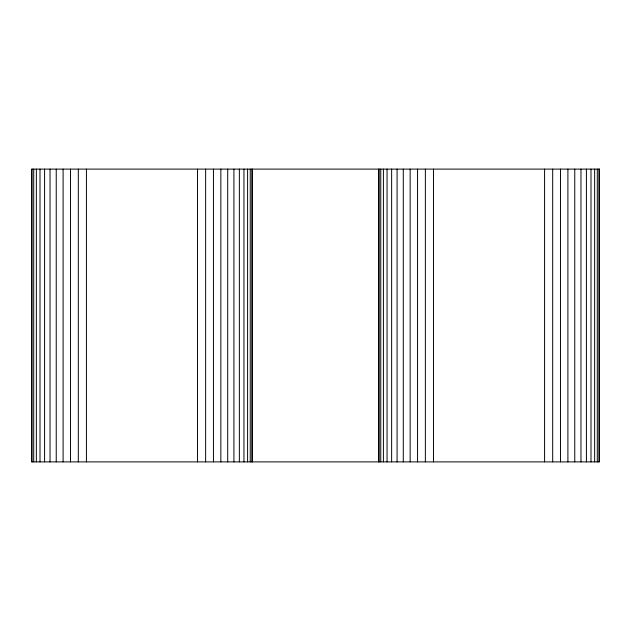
<?xml version="1.0" encoding="UTF-8"?>
<svg xmlns="http://www.w3.org/2000/svg" width="631" height="631" viewBox="0 0 631 631"><rect width="100%" height="100%" fill="white"/><g stroke="black" fill="none" stroke-linecap="round" stroke-linejoin="round"><path stroke-width="0.95" d="M598.914 169.108L598.914 461.892M597.297 169.108L597.297 461.892M594.647 169.108L594.647 461.892M590.995 169.108L590.995 461.892M586.412 169.108L586.412 461.892M580.97 169.108L580.97 461.892M574.762 169.108L574.762 461.892M567.9 169.108L567.9 461.892M560.494 169.108L560.494 461.892M552.685 169.108L552.685 461.892M544.585 169.108L544.585 461.892M433.465 169.108L433.465 461.892M425.365 169.108L425.365 461.892M417.556 169.108L417.556 461.892M410.15 169.108L410.15 461.892M403.288 169.108L403.288 461.892M397.08 169.108L397.08 461.892M391.638 169.108L391.638 461.892M387.055 169.108L387.055 461.892M383.403 169.108L383.403 461.892M380.753 169.108L380.753 461.892M379.136 169.108L379.136 461.892M378.6 169.108L378.6 461.892M252.4 169.108L252.4 461.892M251.864 169.108L251.864 461.892M250.247 169.108L250.247 461.892M247.597 169.108L247.597 461.892M243.945 169.108L243.945 461.892M239.362 169.108L239.362 461.892M233.92 169.108L233.92 461.892M227.712 169.108L227.712 461.892M220.85 169.108L220.85 461.892M213.444 169.108L213.444 461.892M205.635 169.108L205.635 461.892M197.535 169.108L197.535 461.892M86.415 169.108L86.415 461.892M78.315 169.108L78.315 461.892M70.506 169.108L70.506 461.892M63.1 169.108L63.1 461.892M56.238 169.108L56.238 461.892M50.03 169.108L50.03 461.892M44.588 169.108L44.588 461.892M40.005 169.108L40.005 461.892M36.353 169.108L36.353 461.892M33.703 169.108L33.703 461.892M32.086 169.108L32.086 461.892M599.45 169.108L31.55 169.108L31.55 461.892L599.45 461.892L599.45 169.108"/></g></svg>
